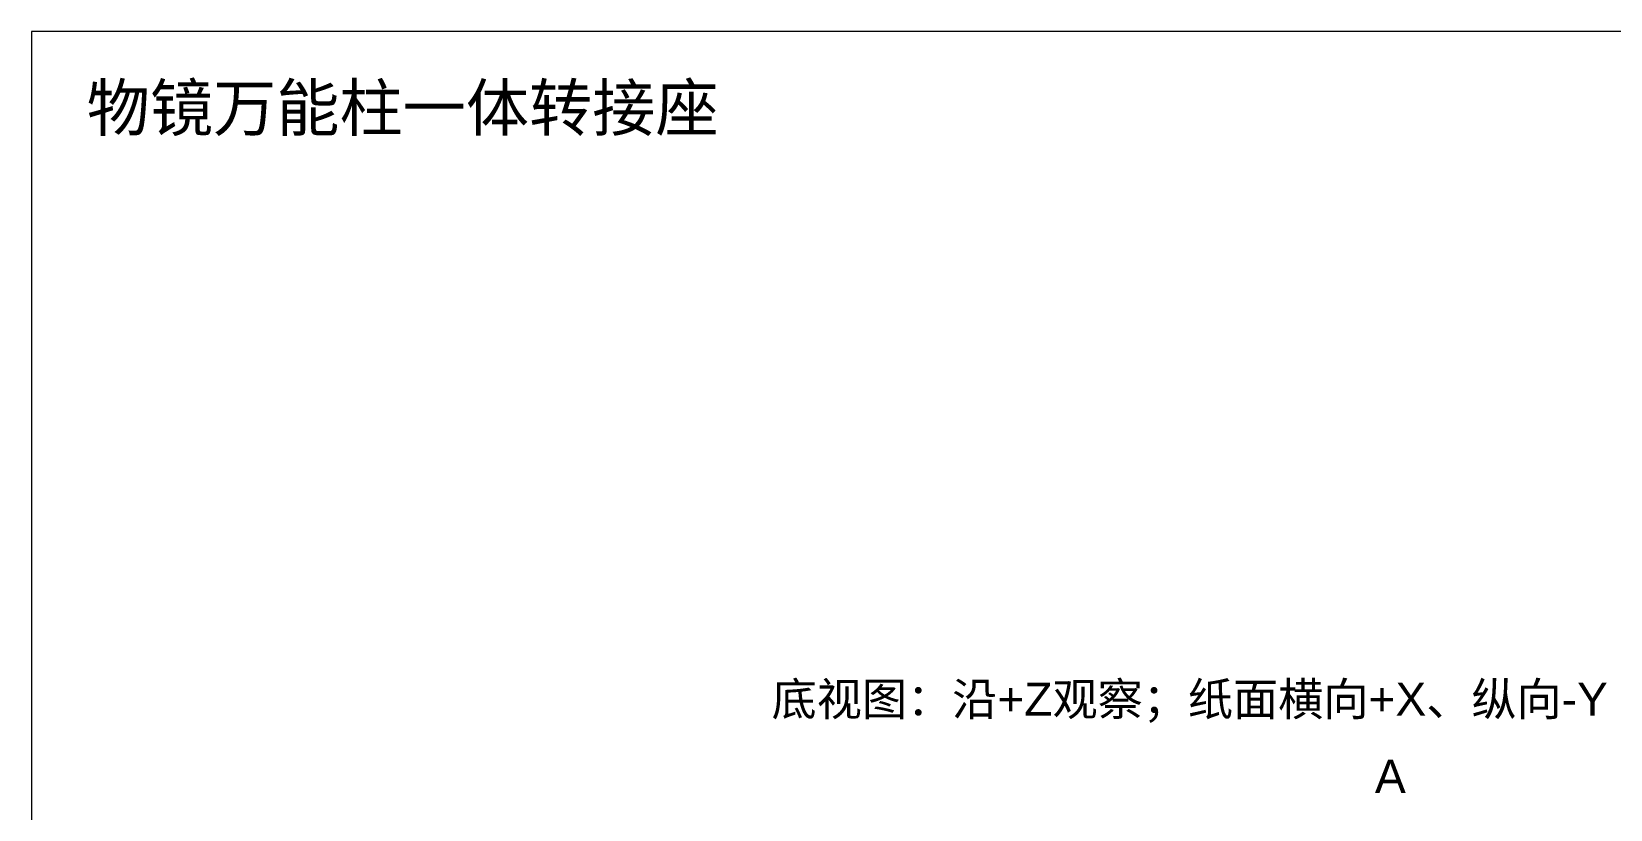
# Paper-space layout '04_孔表及加工说明' of a CAD drawing. Header units: millimetres. Extents: x 8 to 412, y 8 to 289.
# Drawn here: x 8 to 151.1, y 218.5 to 289 of the extents above; entities that cross this region are included whole.
import ezdxf
from ezdxf.enums import TextEntityAlignment as Align

# ---------------------------------------------------------------- set-up
doc = ezdxf.new("R2010")
doc.units = ezdxf.units.MM
doc.layers.add('ANNOTATIONS', color=7, linetype='CONTINUOUS', lineweight=18)
doc.styles.add('CJK', font='Arial Unicode.ttf')

psp = doc.layouts.new('04_孔表及加工说明')

# ---------------------------------------------------------------- linework, layer by layer
at = {"layer": 'ANNOTATIONS'}
for p, q in [((412, 289), (8, 289)), ((8, 289), (8, 8))]:
    psp.add_line(p, q, dxfattribs=at)

# ---------------------------------------------------------------- texts
at = {"layer": 'ANNOTATIONS', "style": 'CJK'}
for s, height, p in [('物镜万能柱一体转接座', 4.2, (13, 280)), ('A', 3, (129.79, 220))]:
    psp.add_text(s, height=height, dxfattribs=at).set_placement(p)
psp.add_text('底视图：沿+Z观察；纸面横向+X、纵向-Y', height=3, dxfattribs=at).set_placement((113, 227), align=Align.CENTER)

doc.saveas('drawing.dxf')
